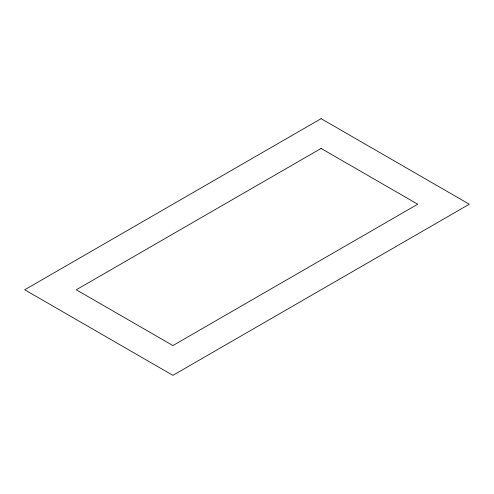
<?xml version="1.0" encoding="UTF-8"?>
<svg xmlns="http://www.w3.org/2000/svg" width="494" height="494" viewBox="0 0 494 494"><rect width="100%" height="100%" fill="white"/><g stroke="black" fill="none" stroke-linecap="round" stroke-linejoin="round"><path stroke-width="0.74" d="M321.1 118.659L24.7 289.78L172.9 375.341L469.3 204.22L321.1 118.659M321.1 148.435L76.274 289.78L172.9 345.565L417.726 204.22L321.1 148.435"/></g></svg>
